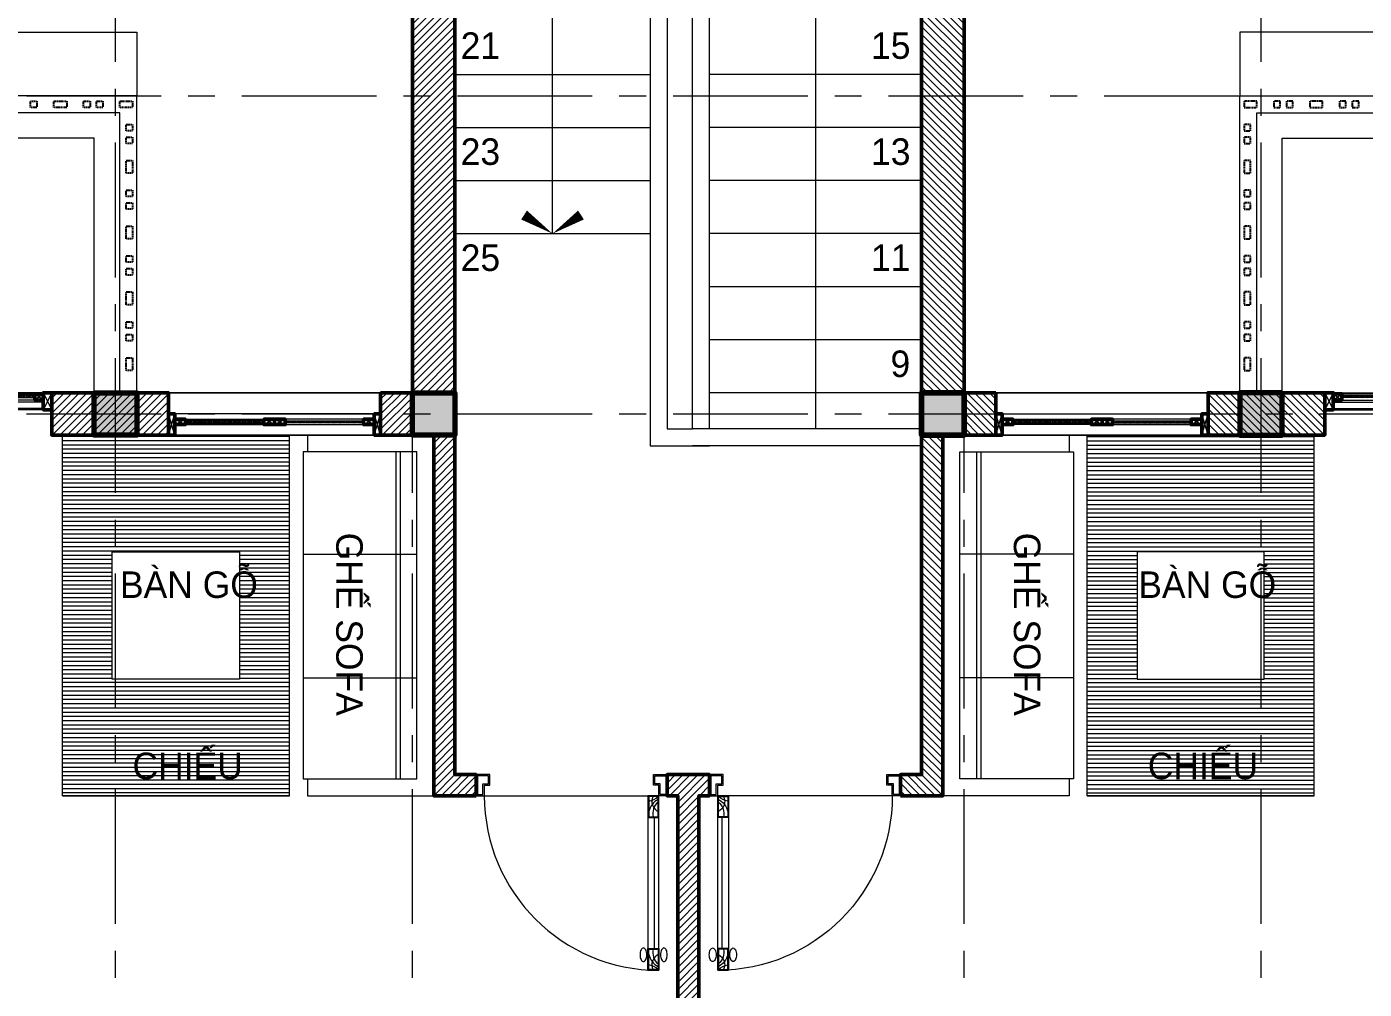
# Model space of a CAD drawing. Header units: inches. Extents: x 88947 to 296847, y 35049 to 161062.
# Drawn here: x 188830 to 195134, y 67494 to 72032 of the extents above; entities that cross this region are included whole.
import ezdxf
from ezdxf.enums import TextEntityAlignment as Align

# ---------------------------------------------------------------- set-up
doc = ezdxf.new("R2010")
doc.units = ezdxf.units.IN
doc.header["$MEASUREMENT"] = 0
for name, pattern in [('ACAD_ISO03W100', [30, 12, -18]), ('CENTER', [50.8, 31.75, -6.35, 6.35, -6.35]), ('HIDDEN', [0.375, 0.25, -0.125])]:
    doc.linetypes.add(name, pattern=pattern)
for name, color, linetype, lineweight in [('A-Text', 30, 'Continuous', 9), ('CUA', 42, 'Continuous', 20), ('HACTH', 8, 'Continuous', 5), ('HATCH', 8, 'Continuous', 5), ('KHUNG 1', 6, 'Continuous', 70), ('mb$0$CUA', 42, 'Continuous', 20), ('mb$0$HATCH', 69, 'Continuous', 15), ('mb$0$net cat', 51, 'Continuous', 50), ('mb$0$net manh', 251, 'Continuous', 5), ('netthay', 254, 'Continuous', 25), ('THAY', 3, 'Continuous', 18), ('TRUC', 252, 'ACAD_ISO03W100', 13), ('TUONG', 4, 'Continuous', 50), ('vdung', 56, 'Continuous', 9)]:
    doc.layers.add(name, color=color, linetype=linetype, lineweight=lineweight)
doc.layers.add('text', color=2, linetype='Continuous')
doc.styles.add('FRANKO', font='VFRANKO.TTF')
doc.styles.add('VNI-HELVE-CONDENSE', font='VNARIAL.TTF', dxfattribs={"width": 0.7})
doc.dimstyles.new('TL100', dxfattribs={"dimscale": 0, "dimtxt": 250, "dimasz": 200, "dimexe": 100, "dimexo": 100, "dimgap": 100, "dimtad": 1, "dimdec": 0, "dimzin": 0, "dimdsep": 46, "dimtxsty": 'VNI-HELVE-CONDENSE', "dimblk": 'ARCHTICK', "dimcen": -6, "dimdle": 10, "dimclrd": 253, "dimclre": 256, "dimclrt": 256, "dimadec": 0, "dimazin": 0, "dimtfac": 0.005, "dimtdec": 0, "dimtix": 1, "dimtmove": 2, "dimatfit": 3, "dimldrblk": 'CLOSEDBLANK', "dimfxl": 1, "dimtolj": 1, "dimtzin": 0, "dimlwd": -1, "dimarcsym": 0})

# ---------------------------------------------------------------- blocks, each defined once
blk = doc.blocks.new('_ArchTick')
at = {"color": 0, "linetype": 'ByBlock', "const_width": 0.15}
blk.add_lwpolyline([(-0.5, -0.5), (0.5, 0.5)], dxfattribs=at)
blk = doc.blocks.new('sgsg')
at = {"linetype": 'Continuous'}
for p, q in [((379.3, 822.9), (430.7, 822.9)), ((379.3, 0), (379.3, 822.9)), ((430.7, 822.9), (379.3, 822.9)), ((379.3, 822.9), (379.3, 720)), ((430.7, 720), (430.7, 822.9)), ((430.7, 822.9), (430.7, 0)), ((379.3, 720), (430.7, 720)), ((410.2, 720), (410.2, 102.9)), ((379.3, 102.9), (430.7, 102.9)), ((379.3, 0), (379.3, 102.9)), ((430.7, 102.9), (430.7, 0)), ((-430.7, 0), (430.7, 0)), ((-430.7, 0), (-392.1, 0)), ((-430.7, -100), (-430.7, 0)), ((-430.7, 0), (-430.7, -100)), ((-430.7, 0), (-430.7, -100)), ((-392.1, 0), (-392.1, -49.9)), ((430.7, 0), (379.3, 0)), ((430.7, 0), (379.3, 0)), ((469.3, 0), (430.7, 0)), ((430.7, 0), (430.7, -49.9)), ((469.3, -100), (469.3, 0)), ((469.3, -100), (469.3, 0)), ((-392.1, -49.9), (-366.4, -49.9)), ((-366.4, -49.9), (-366.4, -100)), ((405, -49.9), (405, -100)), ((430.7, -49.9), (405, -49.9)), ((-366.4, -100), (-430.7, -100)), ((405, -100), (469.3, -100))]:
    blk.add_line(p, q, dxfattribs=at)
at = {"color": 7}
for p, q in [((427.2, 819.4), (382.8, 819.4)), ((382.8, 819.4), (382.8, 723.5)), ((427.2, 723.5), (427.2, 819.4)), ((382.8, 723.5), (427.2, 723.5)), ((382.8, 99.4), (427.2, 99.4)), ((382.8, 3.5), (382.8, 99.4)), ((427.2, 99.4), (427.2, 3.5)), ((427.2, 3.5), (382.8, 3.5)), ((-424.3, -6.4), (-398.6, -6.4)), ((-424.3, -93.6), (-424.3, -6.4)), ((-398.6, -6.4), (-398.6, -56.3)), ((-398.6, -56.3), (-372.9, -56.3)), ((-372.9, -56.3), (-372.9, -93.6)), ((411.4, -56.3), (411.4, -93.6)), ((437.1, -56.3), (411.4, -56.3)), ((462.9, -6.4), (437.1, -6.4)), ((437.1, -6.4), (437.1, -56.3)), ((462.9, -93.6), (462.9, -6.4)), ((-372.9, -93.6), (-424.3, -93.6)), ((411.4, -93.6), (462.9, -93.6))]:
    blk.add_line(p, q, dxfattribs=at)
at = {"linetype": 'Continuous', "extrusion": (0, 0, -1)}
for centre, major_axis, start_param, end_param in [((430.7, 0), (-305.4, 764.1), -1.190588, 0.380208), ((405.8, 749.9), (45.3, 45.3), 3.926991, 4.13121), ((382, 754.8), (28.1, 28.1), 4.13121, 4.390638), ((367, 762.3), (16.3, 16.3), 4.390638, 4.805951), ((357.7, 773.5), (-6.03, 6.03), 0.093562, 0.785398), ((357.7, 773.5), (6.03, 6.03), -0.785398, -0.093562), ((348.5, 762.3), (-16.3, 16.3), 1.477234, 1.892547), ((333.5, 754.8), (28.1, 28.1), 0.321751, 0.581179), ((309.7, 749.9), (45.3, 45.3), 0.581179, 0.785398), ((368.8, 882.4), (60.7, 60.7), 1.609162, 2.192883), ((473.5, 723.6), (66.7, 66.7), 4.202517, 4.984819), ((449.8, 796.1), (-36.9, 36.9), 4.374888, 5.959677), ((469, 740.4), (-47.5, 47.5), 5.243394, 6.397734), ((502.2, 749.9), (-45.3, 45.3), 5.497787, 5.702007), ((478.4, 754.8), (-28.1, 28.1), 5.702007, 5.961435), ((463.4, 762.3), (16.3, 16.3), 4.390638, 4.805951), ((454.2, 773.5), (-6.03, 6.03), 0.093562, 0.785398), ((454.2, 773.5), (-6.03, 6.03), 0.785398, 1.477234), ((444.9, 762.3), (-16.3, 16.3), 1.477234, 1.892547), ((429.9, 754.8), (-28.1, 28.1), 1.892547, 2.151975), ((406.1, 749.9), (-45.3, 45.3), 2.151975, 2.356194), ((405.8, 749.9), (-45.3, 45.3), 5.293568, 5.497787), ((382, 744.9), (-28.1, 28.1), 5.03414, 5.293568), ((367, 737.5), (16.3, 16.3), 3.04803, 3.463343), ((357.7, 726.3), (6.03, 6.03), 2.356194, 3.04803), ((357.7, 726.3), (-6.03, 6.03), 3.235155, 3.926991), ((348.5, 737.5), (16.3, 16.3), 1.249046, 1.664359), ((333.5, 744.9), (-28.1, 28.1), 2.560414, 2.819842), ((309.7, 749.9), (45.3, 45.3), 0.785398, 0.989618), ((502.2, 749.9), (-45.3, 45.3), 5.293568, 5.497787), ((478.4, 744.9), (28.1, 28.1), 3.463343, 3.722771), ((463.4, 737.5), (16.3, 16.3), 3.04803, 3.463343), ((454.2, 726.3), (6.03, 6.03), 2.356194, 3.04803), ((454.2, 726.3), (6.03, 6.03), 1.664359, 2.356194), ((444.9, 737.5), (-16.3, 16.3), 2.819842, 3.235155), ((429.9, 744.9), (-28.1, 28.1), 2.560414, 2.819842), ((406.1, 749.9), (45.3, 45.3), 0.785398, 0.989618), ((473.5, 99.2), (-66.7, 66.7), 4.439959, 5.222261), ((449.8, 26.8), (36.9, 36.9), 3.465101, 5.04989), ((469, 82.5), (47.5, 47.5), 3.027044, 4.181384), ((368.8, -59.5), (60.7, 60.7), -0.622087, -0.038366)]:
    blk.add_ellipse(centre, major_axis=major_axis, ratio=1, start_param=start_param, end_param=end_param, dxfattribs=at)
blk = doc.blocks.new('A$C7C39773B')
at = {"layer": 'HACTH'}
h = blk.add_hatch(dxfattribs=at)
h.set_pattern_fill('_USER', color=256, scale=20, style=0, pattern_type=0)
h.set_pattern_definition([(0, (680.313, -1700), (0, 20), [])])
h.paths.add_polyline_path([(1750, 0), (680.3, 0), (680.3, -1700), (1750, -1700)])
h.paths.add_polyline_path([(1515.2, -550), (1515.2, -1150), (915.2, -1150), (915.2, -550)], flags=16)
at = {"layer": 'vdung'}
for p, q in [((0, -1700), (0, 0)), ((0, 0), (595.3, 0)), ((595.3, 0), (595.3, -79.4)), ((79.4, -79.4), (615.2, -79.4)), ((79.4, -1620.6), (79.4, -79.4)), ((158.7, -79.4), (158.7, -1620.6)), ((178.6, -79.4), (178.6, -1620.6)), ((615.2, -79.4), (615.2, -1620.6)), ((615.2, -560.4), (79.4, -560.4)), ((615.2, -1144.4), (79.4, -1144.4)), ((615.2, -1620.6), (79.4, -1620.6)), ((595.3, -1620.6), (595.3, -1700)), ((595.3, -1700), (0, -1700))]:
    blk.add_line(p, q, dxfattribs=at)
for points in [[(680.3, -1700), (1750, -1700), (1750, 0), (680.3, 0)], [(1750, -1700), (680.3, -1700), (680.3, 0), (1750, 0)]]:
    blk.add_lwpolyline(points, dxfattribs=at)
blk.add_lwpolyline([(915.2, -1150), (1515.2, -1150), (1515.2, -550), (915.2, -550)], close=True, dxfattribs=at)
blk = doc.blocks.new('A$C4CAE2080')
at = {"layer": 'mb$0$HATCH'}
h = blk.add_hatch(dxfattribs=at)
h.set_pattern_fill('ANSI32', color=256, angle=-180, style=0)
h.set_pattern_definition([(45, (-2810, -22.5), (-6.7352, 6.7352), []), (45, (-2805.51, -22.5), (-6.7352, 6.7352), [])])
h.paths.add_polyline_path([(-2720, -12.5), (-2330, -12.5), (-2330, -22.5), (-2720, -22.5)])
h = blk.add_hatch(dxfattribs=at)
h.set_pattern_fill('ANSI32', color=256, angle=-180, style=0)
h.set_pattern_definition([(45, (-2510, -67.5), (-6.7352, 6.7352), []), (45, (-2505.51, -67.5), (-6.7352, 6.7352), [])])
h.paths.add_polyline_path([(-2520, -57.5), (-2030, -57.5), (-2030, -67.5), (-2520, -67.5)])
h = blk.add_hatch(dxfattribs=at)
h.set_pattern_fill('ANSI32', color=256, angle=-180, style=0)
h.set_pattern_definition([(135, (-690, -67.5), (6.7352, 6.7352), []), (135, (-694.49, -67.5), (6.7352, 6.7352), [])])
h.paths.add_polyline_path([(-680, -57.5), (-1170, -57.5), (-1170, -67.5), (-680, -67.5)])
h = blk.add_hatch(dxfattribs=at)
h.set_pattern_fill('ANSI32', color=256, angle=-180, style=0)
h.set_pattern_definition([(135, (-390, -22.5), (6.7352, 6.7352), []), (135, (-394.49, -22.5), (6.7352, 6.7352), [])])
h.paths.add_polyline_path([(-480, -12.5), (-870, -12.5), (-870, -22.5), (-480, -22.5)])
at = {"layer": 'mb$0$CUA'}
for points in [[(-400, 0), (-2800, 0)], [(-440, -5), (-2760, -5)], [(-440, -35), (-2760, -35)], [(-440, -45), (-2760, -45)], [(-400, -80), (-2800, -80)], [(-440, -75), (-2760, -75)]]:
    blk.add_lwpolyline(points, dxfattribs=at)
for points in [[(-2290, -35), (-2290, -5), (-2720, -5), (-2720, -35)], [(-2720, -12.5), (-2330, -12.5), (-2330, -22.5), (-2720, -22.5)], [(-1990, -75), (-1990, -45), (-2520, -45), (-2520, -75)], [(-2520, -57.5), (-2030, -57.5), (-2030, -67.5), (-2520, -67.5)], [(-1210, -75), (-1210, -45), (-680, -45), (-680, -75)], [(-680, -57.5), (-1170, -57.5), (-1170, -67.5), (-680, -67.5)], [(-910, -35), (-910, -5), (-480, -5), (-480, -35)], [(-480, -12.5), (-870, -12.5), (-870, -22.5), (-480, -22.5)]]:
    blk.add_lwpolyline(points, close=True, dxfattribs=at)
at = {"layer": 'mb$0$net cat'}
for points in [[(-2800, 0), (-2800, -80), (-2760, -80), (-2760, 0)], [(-400, 0), (-400, -80), (-440, -80), (-440, 0)], [(-2760, -35), (-2760, -5), (-2720, -5), (-2720, -35)], [(-2560, -75), (-2560, -45), (-2520, -45), (-2520, -75)], [(-2330, -35), (-2330, -5), (-2290, -5), (-2290, -35)], [(-2030, -75), (-2030, -45), (-1990, -45), (-1990, -75)], [(-1170, -75), (-1170, -45), (-1210, -45), (-1210, -75)], [(-870, -35), (-870, -5), (-910, -5), (-910, -35)], [(-640, -75), (-640, -45), (-680, -45), (-680, -75)], [(-440, -35), (-440, -5), (-480, -5), (-480, -35)]]:
    blk.add_lwpolyline(points, close=True, dxfattribs=at)
at = {"layer": 'mb$0$net manh'}
for points in [[(-2800, 0), (-2760, -80)], [(-2760, 0), (-2800, -80)], [(-400, 0), (-440, -80)], [(-440, 0), (-400, -80)], [(-2760, -5), (-2720, -35)], [(-2760, -35), (-2720, -5)], [(-2560, -45), (-2520, -75)], [(-2560, -75), (-2520, -45)], [(-2330, -5), (-2290, -35)], [(-2330, -35), (-2290, -5)], [(-2030, -45), (-1990, -75)], [(-2030, -75), (-1990, -45)], [(-1170, -45), (-1210, -75)], [(-1170, -75), (-1210, -45)], [(-870, -5), (-910, -35)], [(-870, -35), (-910, -5)], [(-640, -45), (-680, -75)], [(-640, -75), (-680, -45)], [(-440, -5), (-480, -35)], [(-440, -35), (-480, -5)]]:
    blk.add_lwpolyline(points, dxfattribs=at)
at = {"layer": 'TUONG'}
for points in [[(-1899.3, -100), (-2403.7, -100)], [(-1300.7, -100), (-796.3, -100)]]:
    blk.add_leader(points, dimstyle='TL100', override={"dimscale": 1, "dimasz": 100, "dimtad": 0}, dxfattribs=at)

msp = doc.modelspace()

# ---------------------------------------------------------------- hatches: boundary and pattern name
at = {"layer": 'HACTH'}
h = msp.add_hatch(dxfattribs=at)
h.set_pattern_fill('ANSI31', color=256, scale=200, style=0)
h.set_pattern_definition([(45, (190747.74, 68406.807), (-17.67767, 17.67767), [])])
h.paths.add_polyline_path([(190947.7, 68406.8), (190947.7, 68506.8), (190847.7, 68506.8), (190847.7, 70106.8), (190747.7, 70106.8), (190747.7, 68406.8)])
h = msp.add_hatch(dxfattribs=at)
h.set_pattern_fill('ANSI31', color=256, scale=200, style=0)
h.set_pattern_definition([(135, (193147.74, 68406.807), (17.67767, 17.67767), [])])
h.paths.add_polyline_path([(192947.7, 68406.8), (192947.7, 68506.8), (193047.7, 68506.8), (193047.7, 70106.8), (193147.7, 70106.8), (193147.7, 68406.8)])
h = msp.add_hatch(dxfattribs=at)
h.set_pattern_fill('ANSI31', color=256, scale=200, style=0)
h.set_pattern_definition([(45, (190947.74, 63606.807), (-17.67767, 17.67767), [])])
h.paths.add_polyline_path([(191897.7, 65206.8), (191897.7, 66506.8), (191097.7, 66506.8), (191097.7, 66606.8), (191198.4, 66606.8), (191197.7, 66606.8), (191897.7, 66606.8), (191897.7, 67806.8), (191897.7, 68406.8), (191847.7, 68406.8), (191847.7, 68506.8), (192047.7, 68506.8), (192047.7, 68406.8), (191997.7, 68406.8), (191997.7, 67806.8), (191997.7, 66606.8), (192697.7, 66606.8), (192697.1, 66606.8), (192797.7, 66606.8), (192797.7, 66506.8), (191997.7, 66506.8), (191997.7, 65206.8), (192497.7, 65206.8), (192497.7, 65106.8), (191997.7, 65106.8), (191997.7, 63906.8), (192947.7, 63906.8), (192947.7, 63706.8), (190947.7, 63706.8), (190947.7, 63906.8), (191897.7, 63906.8), (191897.7, 65106.8), (191397.7, 65106.8), (191397.7, 65206.8)])
at = {"layer": 'HATCH'}
h = msp.add_hatch(dxfattribs=at)
h.set_pattern_fill('ANSI31', color=256, scale=200, style=0)
h.set_pattern_definition([(45, (190747.74, 70306.807), (-17.67767, 17.67767), [])])
h.paths.add_polyline_path([(190847.7, 70306.8), (190847.7, 72556.8), (190647.7, 72556.8), (190647.7, 70306.8)])
h = msp.add_hatch(dxfattribs=at)
h.set_pattern_fill('ANSI31', color=256, scale=200, style=0)
h.set_pattern_definition([(135, (193147.74, 70306.807), (17.67767, 17.67767), [])])
h.paths.add_polyline_path([(193047.7, 70306.8), (193047.7, 72556.8), (193247.7, 72556.8), (193247.7, 70306.8)])
h = msp.add_hatch(dxfattribs=at)
h.set_pattern_fill('ANSI31', color=256, scale=200, style=0)
h.set_pattern_definition([(45, (188772.74, 70106.807), (-17.6777, 17.6777), [])])
h.paths.add_polyline_path([(188947.7, 70306.8), (189497.6, 70306.8), (189497.6, 70106.8), (188947.7, 70106.8)])
h = msp.add_hatch(dxfattribs=at)
h.set_pattern_fill('ANSI31', color=256, scale=200, style=0)
h.set_pattern_definition([(45, (190222.557, 70106.807), (-17.6777, 17.6777), [])])
h.paths.add_polyline_path([(190497.6, 70306.8), (190647.7, 70306.8), (190647.7, 70106.8), (190497.6, 70106.8)])
h = msp.add_hatch(dxfattribs=at)
h.set_pattern_fill('ANSI31', color=256, scale=200, style=0)
h.set_pattern_definition([(135, (193672.924, 70106.807), (17.6777, 17.6777), [])])
h.paths.add_polyline_path([(193397.9, 70306.8), (193247.7, 70306.8), (193247.7, 70106.8), (193397.9, 70106.8)])
h = msp.add_hatch(dxfattribs=at)
h.set_pattern_fill('ANSI31', color=256, scale=200, style=0)
h.set_pattern_definition([(135, (195122.74, 70106.807), (17.6777, 17.6777), [])])
h.paths.add_polyline_path([(194947.7, 70306.8), (194397.9, 70306.8), (194397.9, 70106.8), (194947.7, 70106.8)])
at = {"layer": 'mb$0$HATCH'}
h = msp.add_hatch(dxfattribs=at)
h.set_pattern_fill('ANSI32', color=256, style=0)
h.set_pattern_definition([(315, (189327.557, 70174.307), (-6.73519, -6.73519), []), (315, (189332.047, 70174.307), (-6.73519, -6.73519), [])])
h.paths.add_polyline_path([(189577.6, 70164.3), (189947.6, 70164.3), (189947.6, 70174.3), (189577.6, 70174.3)])
h = msp.add_hatch(dxfattribs=at)
h.set_pattern_fill('ANSI32', color=256, style=0)
h.set_pattern_definition([(225, (190667.557, 70174.307), (6.73519, -6.73519), []), (225, (190663.067, 70174.307), (6.73519, -6.73519), [])])
h.paths.add_polyline_path([(190417.6, 70164.3), (190047.6, 70164.3), (190047.6, 70174.3), (190417.6, 70174.3)])
h = msp.add_hatch(dxfattribs=at)
h.set_pattern_fill('ANSI32', color=256, style=0)
h.set_pattern_definition([(315, (193227.924, 70174.307), (-6.73519, -6.73519), []), (315, (193232.414, 70174.307), (-6.73519, -6.73519), [])])
h.paths.add_polyline_path([(193477.9, 70164.3), (193847.9, 70164.3), (193847.9, 70174.3), (193477.9, 70174.3)])
h = msp.add_hatch(dxfattribs=at)
h.set_pattern_fill('ANSI32', color=256, style=0)
h.set_pattern_definition([(225, (194567.924, 70174.307), (6.73519, -6.73519), []), (225, (194563.434, 70174.307), (6.73519, -6.73519), [])])
h.paths.add_polyline_path([(194317.9, 70164.3), (193947.9, 70164.3), (193947.9, 70174.3), (194317.9, 70174.3)])

# ---------------------------------------------------------------- linework, layer by layer
at = {"layer": 'HATCH'}
for points in [[(191307.7, 71056.8), (191307.7, 73020.5), (192547.4, 73020.5)], [(192547.4, 73020.5), (192547.4, 70136.8)]]:
    msp.add_lwpolyline(points, dxfattribs=at)
for points in [[(191173.6, 71144.7, 50, 0, 0), (191307.7, 71056.8, 0, 0, 0)], [(191441.9, 71144.7, 50, 0, 0), (191307.7, 71056.8, 0, 0, 0)]]:
    msp.add_lwpolyline(points, format="xyseb", dxfattribs=at)
at = {"layer": 'KHUNG 1'}
for points in [[(189147.7, 70306.8), (189347.7, 70306.8), (189347.7, 70106.8), (189147.7, 70106.8)], [(190647.7, 70306.8), (190847.7, 70306.8), (190847.7, 70106.8), (190647.7, 70106.8)], [(193047.7, 70306.8), (193247.7, 70306.8), (193247.7, 70106.8), (193047.7, 70106.8)], [(193247.7, 70306.8), (193047.7, 70306.8), (193047.7, 70106.8), (193247.7, 70106.8)], [(194747.7, 70306.8), (194547.7, 70306.8), (194547.7, 70106.8), (194747.7, 70106.8)]]:
    msp.add_lwpolyline(points, close=True, dxfattribs=at)
for points in [[(189147.7, 70106.8), (189347.7, 70106.8), (189147.7, 70306.8), (189347.7, 70306.8)], [(190647.7, 70106.8), (190847.7, 70106.8), (190647.7, 70306.8), (190847.7, 70306.8)], [(193047.7, 70106.8), (193247.7, 70106.8), (193047.7, 70306.8), (193247.7, 70306.8)], [(193247.7, 70106.8), (193047.7, 70106.8), (193247.7, 70306.8), (193047.7, 70306.8)], [(194747.7, 70106.8), (194547.7, 70106.8), (194747.7, 70306.8), (194547.7, 70306.8)]]:
    msp.add_solid(points, dxfattribs=at)
at = {"layer": 'mb$0$CUA'}
for points in [[(189497.6, 70106.8), (190497.6, 70106.8), (190497.6, 70306.8), (189497.6, 70306.8)], [(194397.9, 70106.8), (193397.9, 70106.8), (193397.9, 70306.8), (194397.9, 70306.8)], [(190467.6, 70106.8), (190467.6, 70206.8), (189527.6, 70206.8), (189527.6, 70106.8)], [(190467.6, 70156.8), (190467.6, 70206.8), (189527.6, 70206.8), (189527.6, 70156.8)], [(189997.6, 70181.8), (189997.6, 70156.8), (189577.6, 70156.8), (189577.6, 70181.8)], [(189577.6, 70164.3), (189947.6, 70164.3), (189947.6, 70174.3), (189577.6, 70174.3)], [(189997.6, 70181.8), (189997.6, 70156.8), (190417.6, 70156.8), (190417.6, 70181.8)], [(190417.6, 70164.3), (190047.6, 70164.3), (190047.6, 70174.3), (190417.6, 70174.3)], [(193427.9, 70106.8), (193427.9, 70206.8), (194367.9, 70206.8), (194367.9, 70106.8)], [(193427.9, 70156.8), (193427.9, 70206.8), (194367.9, 70206.8), (194367.9, 70156.8)], [(193897.9, 70181.8), (193897.9, 70156.8), (193477.9, 70156.8), (193477.9, 70181.8)], [(193477.9, 70164.3), (193847.9, 70164.3), (193847.9, 70174.3), (193477.9, 70174.3)], [(193897.9, 70181.8), (193897.9, 70156.8), (194317.9, 70156.8), (194317.9, 70181.8)], [(194317.9, 70164.3), (193947.9, 70164.3), (193947.9, 70174.3), (194317.9, 70174.3)]]:
    msp.add_lwpolyline(points, close=True, dxfattribs=at)
at = {"layer": 'mb$0$net cat'}
for points in [[(189497.6, 70106.8), (189497.6, 70206.8), (189527.6, 70206.8), (189527.6, 70106.8)], [(189527.6, 70181.8), (189527.6, 70156.8), (189577.6, 70156.8), (189577.6, 70181.8)], [(189997.6, 70181.8), (189997.6, 70156.8), (189947.6, 70156.8), (189947.6, 70181.8)], [(189997.6, 70181.8), (189997.6, 70156.8), (190047.6, 70156.8), (190047.6, 70181.8)], [(190467.6, 70181.8), (190467.6, 70156.8), (190417.6, 70156.8), (190417.6, 70181.8)], [(190497.6, 70106.8), (190497.6, 70206.8), (190467.6, 70206.8), (190467.6, 70106.8)], [(193397.9, 70106.8), (193397.9, 70206.8), (193427.9, 70206.8), (193427.9, 70106.8)], [(193427.9, 70181.8), (193427.9, 70156.8), (193477.9, 70156.8), (193477.9, 70181.8)], [(193897.9, 70181.8), (193897.9, 70156.8), (193847.9, 70156.8), (193847.9, 70181.8)], [(193897.9, 70181.8), (193897.9, 70156.8), (193947.9, 70156.8), (193947.9, 70181.8)], [(194367.9, 70181.8), (194367.9, 70156.8), (194317.9, 70156.8), (194317.9, 70181.8)], [(194397.9, 70106.8), (194397.9, 70206.8), (194367.9, 70206.8), (194367.9, 70106.8)]]:
    msp.add_lwpolyline(points, close=True, dxfattribs=at)
at = {"layer": 'mb$0$net manh'}
for points in [[(189497.6, 70106.8), (189527.6, 70206.8)], [(189527.6, 70106.8), (189497.6, 70206.8)], [(189527.6, 70156.8), (189577.6, 70181.8)], [(189527.6, 70181.8), (189577.6, 70156.8)], [(189997.6, 70156.8), (189947.6, 70181.8)], [(189997.6, 70181.8), (189947.6, 70156.8)], [(189997.6, 70156.8), (190047.6, 70181.8)], [(189997.6, 70181.8), (190047.6, 70156.8)], [(190467.6, 70156.8), (190417.6, 70181.8)], [(190467.6, 70181.8), (190417.6, 70156.8)], [(190497.6, 70106.8), (190467.6, 70206.8)], [(190467.6, 70106.8), (190497.6, 70206.8)], [(193397.9, 70106.8), (193427.9, 70206.8)], [(193427.9, 70106.8), (193397.9, 70206.8)], [(193427.9, 70156.8), (193477.9, 70181.8)], [(193427.9, 70181.8), (193477.9, 70156.8)], [(193897.9, 70156.8), (193847.9, 70181.8)], [(193897.9, 70181.8), (193847.9, 70156.8)], [(193897.9, 70156.8), (193947.9, 70181.8)], [(193897.9, 70181.8), (193947.9, 70156.8)], [(194367.9, 70156.8), (194317.9, 70181.8)], [(194367.9, 70181.8), (194317.9, 70156.8)], [(194397.9, 70106.8), (194367.9, 70206.8)], [(194367.9, 70106.8), (194397.9, 70206.8)]]:
    msp.add_lwpolyline(points, dxfattribs=at)
at = {"layer": 'netthay', "linetype": 'HIDDEN', "ltscale": 20}
for points in [[(188877.7, 71651.8), (188847.7, 71651.8), (188847.7, 71681.8), (188877.7, 71681.8)], [(189017.7, 71651.8), (188957.7, 71651.8), (188957.7, 71681.8), (189017.7, 71681.8)], [(189127.7, 71651.8), (189097.7, 71651.8), (189097.7, 71681.8), (189127.7, 71681.8)], [(189187.7, 71651.8), (189157.7, 71651.8), (189157.7, 71681.8), (189187.7, 71681.8)], [(189327.7, 71651.8), (189267.7, 71651.8), (189267.7, 71681.8), (189327.7, 71681.8)], [(194567.7, 71651.8), (194627.7, 71651.8), (194627.7, 71681.8), (194567.7, 71681.8)], [(194707.7, 71651.8), (194737.7, 71651.8), (194737.7, 71681.8), (194707.7, 71681.8)], [(194767.7, 71651.8), (194797.7, 71651.8), (194797.7, 71681.8), (194767.7, 71681.8)], [(194877.7, 71651.8), (194937.7, 71651.8), (194937.7, 71681.8), (194877.7, 71681.8)], [(195017.7, 71651.8), (195047.7, 71651.8), (195047.7, 71681.8), (195017.7, 71681.8)], [(195077.7, 71651.8), (195107.7, 71651.8), (195107.7, 71681.8), (195077.7, 71681.8)], [(189327.7, 71571.8), (189327.7, 71541.8), (189297.7, 71541.8), (189297.7, 71571.8)], [(194567.7, 71571.8), (194567.7, 71541.8), (194597.7, 71541.8), (194597.7, 71571.8)], [(189327.7, 71511.8), (189327.7, 71481.8), (189297.7, 71481.8), (189297.7, 71511.8)], [(194567.7, 71511.8), (194567.7, 71481.8), (194597.7, 71481.8), (194597.7, 71511.8)], [(189327.7, 71401.8), (189327.7, 71341.8), (189297.7, 71341.8), (189297.7, 71401.8)], [(194567.7, 71401.8), (194567.7, 71341.8), (194597.7, 71341.8), (194597.7, 71401.8)], [(189327.7, 71261.8), (189327.7, 71231.8), (189297.7, 71231.8), (189297.7, 71261.8)], [(194567.7, 71261.8), (194567.7, 71231.8), (194597.7, 71231.8), (194597.7, 71261.8)], [(189327.7, 71201.8), (189327.7, 71171.8), (189297.7, 71171.8), (189297.7, 71201.8)], [(194567.7, 71201.8), (194567.7, 71171.8), (194597.7, 71171.8), (194597.7, 71201.8)], [(189327.7, 71091.8), (189327.7, 71031.8), (189297.7, 71031.8), (189297.7, 71091.8)], [(194567.7, 71091.8), (194567.7, 71031.8), (194597.7, 71031.8), (194597.7, 71091.8)], [(189327.7, 70951.8), (189327.7, 70921.8), (189297.7, 70921.8), (189297.7, 70951.8)], [(194567.7, 70951.8), (194567.7, 70921.8), (194597.7, 70921.8), (194597.7, 70951.8)], [(189327.7, 70891.8), (189327.7, 70861.8), (189297.7, 70861.8), (189297.7, 70891.8)], [(194567.7, 70891.8), (194567.7, 70861.8), (194597.7, 70861.8), (194597.7, 70891.8)], [(189327.7, 70781.8), (189327.7, 70721.8), (189297.7, 70721.8), (189297.7, 70781.8)], [(194567.7, 70781.8), (194567.7, 70721.8), (194597.7, 70721.8), (194597.7, 70781.8)], [(189327.7, 70641.8), (189327.7, 70611.8), (189297.7, 70611.8), (189297.7, 70641.8)], [(194567.7, 70641.8), (194567.7, 70611.8), (194597.7, 70611.8), (194597.7, 70641.8)], [(189327.7, 70581.8), (189327.7, 70551.8), (189297.7, 70551.8), (189297.7, 70581.8)], [(194567.7, 70581.8), (194567.7, 70551.8), (194597.7, 70551.8), (194597.7, 70581.8)], [(189327.7, 70471.8), (189327.7, 70411.8), (189297.7, 70411.8), (189297.7, 70471.8)], [(194567.7, 70471.8), (194567.7, 70411.8), (194597.7, 70411.8), (194597.7, 70471.8)]]:
    msp.add_lwpolyline(points, close=True, dxfattribs=at)
at = {"layer": 'THAY'}
for points in [[(191767.7, 72556.8), (191767.7, 70056.8), (192047.7, 70056.8)], [(192047.7, 70136.8), (192047.7, 72556.8), (191767.7, 72556.8)], [(186147.7, 71706.8), (186147.7, 72006.8), (189347.7, 72006.8), (189347.7, 71706.8)], [(197747.7, 71706.8), (197747.7, 72006.8), (194547.7, 72006.8), (194547.7, 71706.8)], [(190847.7, 71806.8), (191767.7, 71806.8)], [(193047.7, 71806.8), (192047.7, 71806.8)], [(189347.7, 70306.8), (189347.7, 71706.8), (186147.7, 71706.8), (186147.7, 70306.8)], [(194547.7, 70306.8), (194547.7, 71706.8), (197747.7, 71706.8), (197747.7, 70306.8)], [(189267.7, 70306.8), (189267.7, 71626.8), (186227.7, 71626.8), (186227.7, 70306.8)], [(194627.7, 70306.8), (194627.7, 71626.8), (197667.7, 71626.8), (197667.7, 70306.8)], [(190847.7, 71556.8), (191767.7, 71556.8)], [(193047.7, 71556.8), (192047.7, 71556.8)], [(189147.7, 70306.8), (189147.7, 71506.8), (186347.7, 71506.8), (186347.7, 70306.8)], [(194747.7, 70306.8), (194747.7, 71506.8), (197547.7, 71506.8), (197547.7, 70306.8)], [(190847.7, 71306.8), (191767.7, 71306.8)], [(193047.7, 71306.8), (192047.7, 71306.8)], [(190847.7, 71056.8), (191767.7, 71056.8)], [(193047.7, 71056.8), (192047.7, 71056.8)], [(193047.7, 70806.8), (192047.7, 70806.8)], [(193047.7, 70806.8), (192047.7, 70806.8)], [(193047.7, 70556.8), (192047.7, 70556.8)], [(193047.7, 70556.8), (192047.7, 70556.8)], [(193047.7, 70306.8), (192047.7, 70306.8)], [(193047.7, 70136.8), (191967.7, 70136.8)], [(193047.7, 70056.8), (191967.7, 70056.8)]]:
    msp.add_lwpolyline(points, dxfattribs=at)
for points in [[(191847.7, 72476.8), (191847.7, 70136.8), (191967.7, 70136.8), (191967.7, 72476.8)], [(189497.6, 70106.8), (189497.6, 70306.8), (190497.6, 70306.8), (190497.6, 70106.8)], [(194397.9, 70106.8), (194397.9, 70306.8), (193397.9, 70306.8), (193397.9, 70106.8)]]:
    msp.add_lwpolyline(points, close=True, dxfattribs=at)
at = {"layer": 'TRUC', "linetype": 'CENTER', "ltscale": 20}
for points in [[(189247.7, 61706.8), (189247.7, 74206.8)], [(190647.7, 61706.8), (190647.7, 74206.8)], [(193247.7, 61706.8), (193247.7, 74206.8)], [(194647.7, 61706.8), (194647.7, 74206.8)], [(183747.7, 71706.8), (200147.7, 71706.8)], [(183747.7, 70206.8), (200147.7, 70206.8)]]:
    msp.add_lwpolyline(points, dxfattribs=at)
at = {"layer": 'TUONG'}
for points in [[(190847.7, 70306.8), (190847.7, 72556.8), (190647.7, 72556.8), (190647.7, 70306.8)], [(193047.7, 70306.8), (193047.7, 72556.8), (193247.7, 72556.8), (193247.7, 70306.8)], [(188947.7, 70306.8), (189497.6, 70306.8), (189497.6, 70106.8), (188947.7, 70106.8)], [(190497.6, 70306.8), (190647.7, 70306.8), (190647.7, 70106.8), (190497.6, 70106.8)], [(193397.9, 70306.8), (193247.7, 70306.8), (193247.7, 70106.8), (193397.9, 70106.8)], [(194947.7, 70306.8), (194397.9, 70306.8), (194397.9, 70106.8), (194947.7, 70106.8)], [(190947.7, 68406.8), (190947.7, 68506.8), (190847.7, 68506.8), (190847.7, 70106.8), (190747.7, 70106.8), (190747.7, 68406.8), (190947.7, 68406.8)], [(192947.7, 68406.8), (192947.7, 68506.8), (193047.7, 68506.8), (193047.7, 70106.8), (193147.7, 70106.8), (193147.7, 68406.8), (192947.7, 68406.8)]]:
    msp.add_lwpolyline(points, close=True, dxfattribs=at)
msp.add_lwpolyline([(191897.7, 66606.8), (191897.7, 67806.8), (191897.7, 67806.8), (191897.7, 67806.8), (191897.7, 67806.8), (191897.7, 67806.8), (191897.7, 67806.8), (191897.7, 68406.8), (191847.7, 68406.8), (191847.7, 68506.8), (191847.7, 68506.8), (191847.7, 68506.8), (191847.7, 68506.8), (191847.7, 68506.8), (192047.7, 68506.8), (192047.7, 68506.8), (192047.7, 68506.8), (192047.7, 68506.8), (192047.7, 68506.8), (192047.7, 68406.8), (191997.7, 68406.8), (191997.7, 67806.8), (191997.7, 67806.8), (191997.7, 67806.8), (191997.7, 67806.8), (191997.7, 67806.8), (191997.7, 67806.8), (191997.7, 66606.8)], dxfattribs=at)

# ---------------------------------------------------------------- block references
at = {"layer": 'CUA', "color": 7, "xscale": -1, "rotation": 180}
msp.add_blockref('sgsg', (191378.5, 68406.8), dxfattribs=at)
at = {"layer": 'CUA', "color": 7, "rotation": 180}
msp.add_blockref('sgsg', (192517, 68406.8), dxfattribs=at)
at = {"layer": 'HACTH'}
msp.add_blockref('A$C4CAE2080', (189347.7, 70306.8), dxfattribs=at)
at = {"layer": 'HACTH', "xscale": -1}
msp.add_blockref('A$C4CAE2080', (194547.7, 70306.8), dxfattribs=at)
at = {"layer": 'vdung', "xscale": -1}
msp.add_blockref('A$C7C39773B', (190747.7, 70106.8), dxfattribs=at)
at = {"layer": 'vdung'}
msp.add_blockref('A$C7C39773B', (193147.7, 70106.8), dxfattribs=at)

# ---------------------------------------------------------------- texts
at = {"layer": 'A-Text', "style": 'FRANKO'}
for s, rotation, p in [('GHEÁ SOFA', 270, (190350.7, 69647.2)), ('GHEÁ SOFA', 270, (193544.8, 69647.2)), ('BAØN GOÃ', 0, (189268.8, 69401.8)), ('BAØN GOÃ', 360, (194068.8, 69401.8)), ('CHIEÁU', 0, (189327.9, 68547.4)), ('CHIEÁU', 360, (194113.5, 68547.4))]:
    msp.add_text(s, height=125, rotation=rotation, dxfattribs=at).set_placement(p, align=Align.MIDDLE_LEFT)
at = {"layer": 'text', "style": 'FRANKO'}
for s, p in [('21', (190874.9, 71881)), ('15', (192809.1, 71881)), ('23', (190874.9, 71381)), ('13', (192809.1, 71381)), ('25', (190874.9, 70881)), ('11', (192809.1, 70881)), ('9', (192900.9, 70381))]:
    msp.add_text(s, height=125, dxfattribs=at).set_placement(p)

doc.saveas('drawing.dxf')
